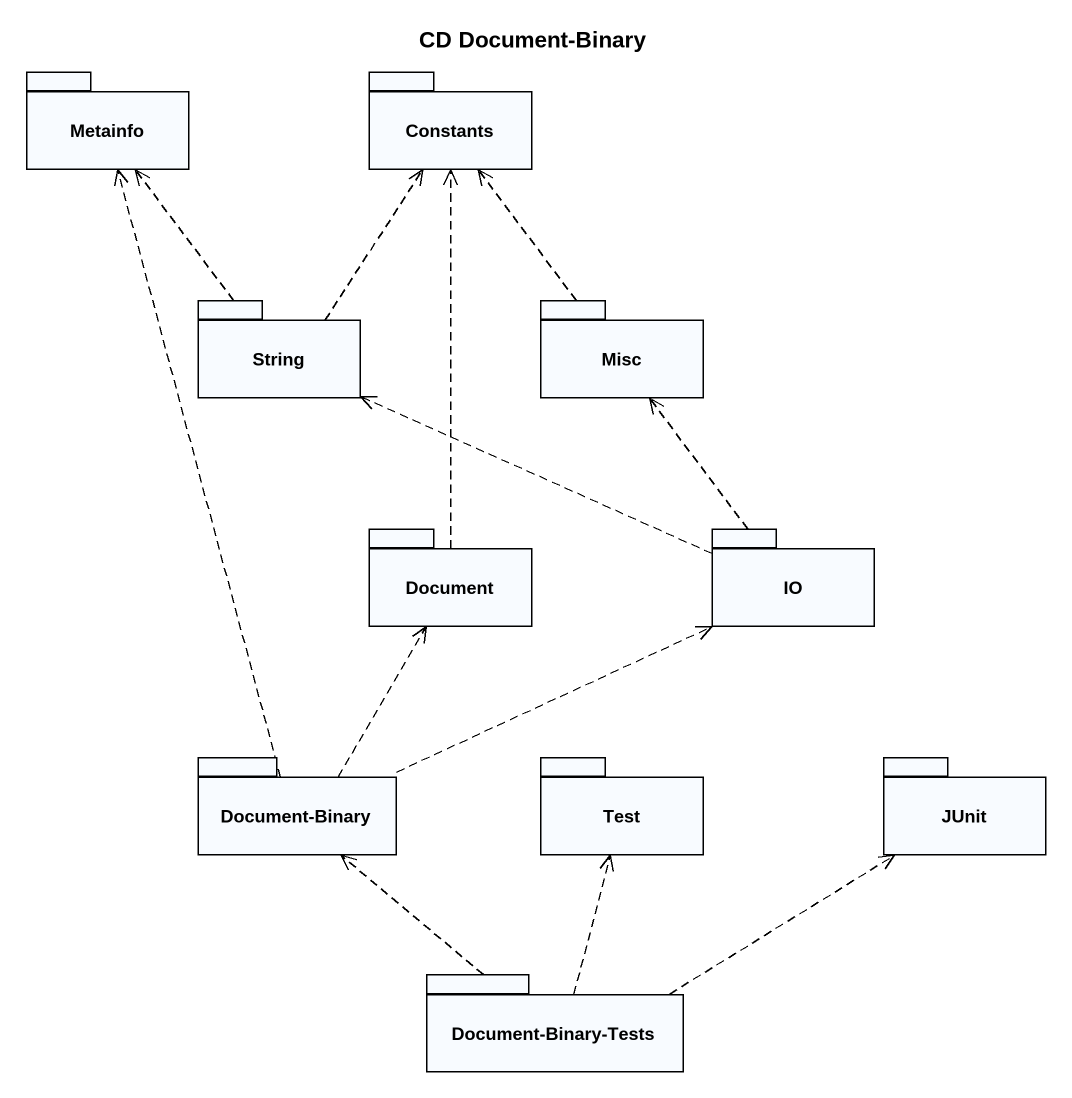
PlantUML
@startuml
title CD Document-Binary
package Metainfo {
}
package Constants {
}
package String {
}
package Misc {
}
package Document {
}
package IO {
}
package "Document-Binary" as Document_Binary {
}
package Test {
}
package JUnit {
}
package "Document-Binary-Tests" as Document_Binary_Tests {
}
String .up.> Metainfo
String .up.> Constants
Misc .up.> Constants
Document .up.> Constants
IO .left.> String
IO .up.> Misc
Document_Binary .up.> Metainfo
Document_Binary .up.> Document
Document_Binary .right.> IO
Document_Binary_Tests .up.> Document_Binary
Document_Binary_Tests .up.> Test
Document_Binary_Tests .right.> JUnit
@enduml
